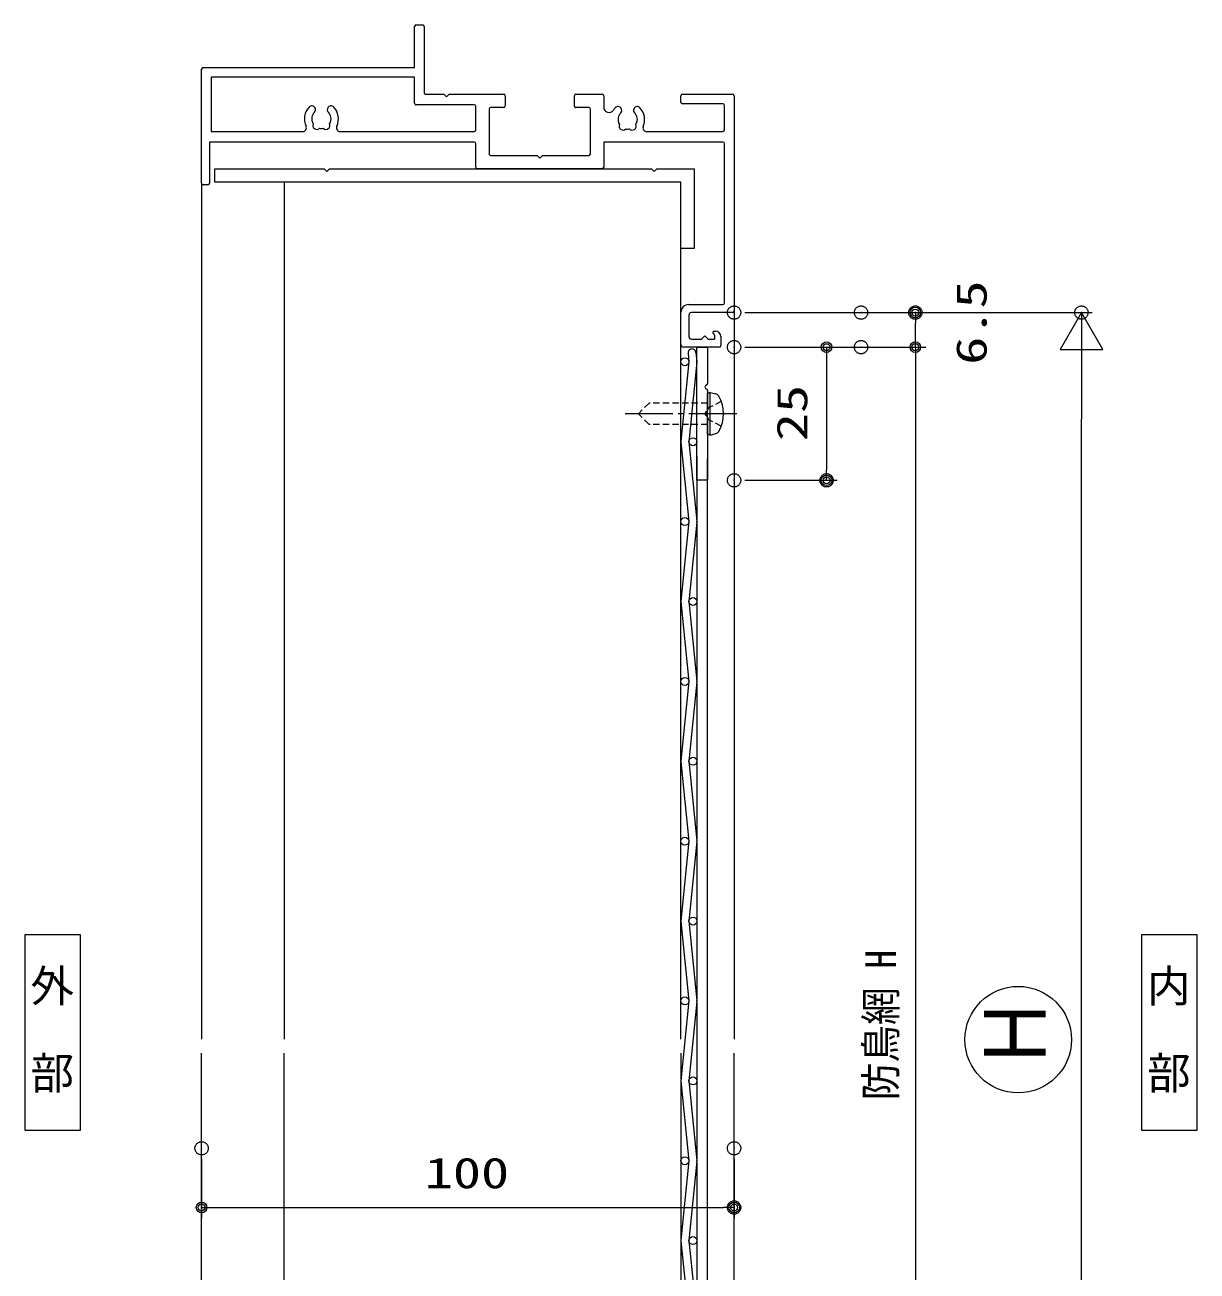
# Model space of a CAD drawing. Units: millimetres, scale not verified. Extents: x -1169 to 0, y -818 to 818.
# Drawn here: x -526.9 to -306.8, y -66.4 to 167.6 of the extents above; entities that cross this region are included whole.
import ezdxf
from ezdxf.enums import TextEntityAlignment as Align

# ---------------------------------------------------------------- set-up
doc = ezdxf.new("R2010")
doc.units = ezdxf.units.MM
doc.header["$LTSCALE"] = 5
doc.header["$PDMODE"] = 32
doc.header["$PDSIZE"] = 2.5
for name, pattern in [('CHAIN2', [12, 9, -1, 1, -1]), ('DASHED1', [1.8, 1.2, -0.6]), ('DASHED2', [3, 2, -1])]:
    doc.linetypes.add(name, pattern=pattern)
for name, color, linetype, lineweight in [('0-0_KATAZAI', 7, 'DASHED2', 9), ('0-1_0', 7, 'Continuous', 9), ('0-2__0-0_', 4, 'Continuous', 9), ('0-3_USERZ', 2, 'Continuous', 9), ('0-4_YSS_ZEN', 6, 'Continuous', 9), ('0-5_Defpoints', 7, 'DASHED2', 9), ('0-6_PARTS3', 134, 'Continuous', 9), ('0-7_USER1', 4, 'Continuous', 9), ('0-8__0-7_', 7, 'Continuous', 9), ('0-9_SUNPOU', 3, 'Continuous', 9), ('0-A__0-0_0-0', 2, 'Continuous', 9), ('0-B_SHAPE', 7, 'Continuous', 9)]:
    doc.layers.add(name, color=color, linetype=linetype, lineweight=lineweight)
doc.styles.add('@ＭＳ ゴシック', font='')
doc.styles.add('ＭＳ ゴシック', font='')
doc.styles.get('@ＭＳ ゴシック').set_extended_font_data('@MS Gothic')
doc.styles.get('ＭＳ ゴシック').set_extended_font_data('MS Gothic')

# ---------------------------------------------------------------- blocks, each defined once
blk = doc.blocks.new('WAKU-U')
at = {"layer": '0-1_0'}
for p, q in [((-148.52, 0), (53.5, 0)), ((-150.02, -48.5), (-150.02, -1.5)), ((-141.02, -10.5), (-141.02, -48.5)), ((-116.5, -9), (-139.52, -9)), ((-115, -82.08), (-115, -10.5)), ((46, -9), (-103.5, -9)), ((47.5, -42.5), (47.5, -10.5)), ((55, -1.5), (55, -40)), ((72.5, -18.75), (72.5, -17.5)), ((75.34, -18.89), (74.66, -19.61)), ((76.25, -18.5), (80, -18.5)), ((77.5, -12.5), (86, -12.5)), ((87.5, -14), (87.5, -47.5)), ((57.5, -42.5), (77.5, -42.5)), ((-142.52, -50), (-148.52, -50)), ((85, -50), (55, -50)), ((-136.59, -94), (-136.54, -94)), ((-136.59, -106), (-136.54, -106)), ((-150.02, -148.5), (-150.02, -123.99)), ((-148.52, -122.49), (-137.82, -122.49)), ((-80, -123.99), (-80, -241)), ((-137.52, -136.49), (-137.52, -148.5)), ((-94, -134.99), (-136.02, -134.99)), ((-92.5, -180), (-92.5, -136.49)), ((-139.02, -150), (-148.52, -150)), ((-92.5, -228.5), (-92.5, -184.99)), ((-150.02, -267.5), (-150.02, -216.5)), ((-148.52, -215), (-139.02, -215)), ((-137.52, -216.5), (-137.52, -228.5)), ((-136.02, -230), (-94, -230)), ((-140.02, -244), (-140.02, -298.5)), ((-116.5, -242.5), (-138.52, -242.5)), ((-115, -369.88), (-115, -244)), ((-105, -244), (-105, -317.5)), ((-81.5, -242.5), (-103.5, -242.5)), ((-150.02, -289.5), (-150.02, -272.49)), ((-213.52, -291), (-151.52, -291)), ((-215.02, -298.5), (-215.02, -292.5)), ((-137.24, -381.5), (-137.19, -381.5)), ((-125.87, -378.55), (-126.44, -378.29)), ((-137.24, -393.5), (-137.19, -393.5)), ((-66.5, -500), (-173.52, -500)), ((-65, -494), (-65, -498.5))]:
    blk.add_line(p, q, dxfattribs=at)
for points in [[(-105, -10.5), (-105, -122.49), (-81.5, -122.49)], [(80, -40), (80, -30.5), (77, -27.5), (80, -24.5), (80, -18.5)], [(-125.22, -91.05), (-125.79, -90.79), (-127.76, -91.14)], [(-175.02, -498.5), (-175.02, -300), (-213.52, -300)], [(-141.52, -300), (-166.02, -300), (-166.02, -491), (-115, -491), (-115, -405.12)], [(-105, -317.5), (-105, -492.5), (-66.5, -492.5)], [(-125.87, -378.55), (-126.44, -378.29), (-128.41, -378.64)]]:
    blk.add_lwpolyline(points, dxfattribs=at)
for centre, radius, start, end in [((-148.52, -1.5), 1.5, 90, 180), ((53.5, -1.5), 1.5, 360, 90), ((-139.52, -10.5), 1.5, 90, 180), ((-116.5, -10.5), 1.5, 0, 90), ((-103.5, -10.5), 1.5, 90, 180), ((46, -10.5), 1.5, 0, 90), ((77.5, -17.5), 5, 90, 180), ((73.75, -18.75), 1.25, 180, 316.39718), ((76.25, -19.75), 1.25, 90, 136.39718), ((86, -14), 1.5, 0, 90), ((55, -42.5), 7.5, 180, 270), ((57.5, -40), 2.5, 180, 270), ((77.5, -40), 2.5, 270, 0), ((-148.52, -48.5), 1.5, 180, 270), ((-142.52, -48.5), 1.5, 270, 0), ((85, -47.5), 2.5, 270, 0), ((-134.84, -90.97), 3.5, 133.7398, 240), ((-126.2, -100), 16, 66.74202, 133.7398), ((-134.84, -90.97), 3.5, 240, 313.7398), ((-126.2, -100), 9, 100, 133.7398), ((-126.2, -100), 9, 59.14685, 83.7398), ((-120.06, -95.7), 3.75, 315.95278, 114.04722), ((-118.5, -82.08), 3.5, 246.74202, 0), ((-120.06, -104.3), 3.75, 245.95278, 44.04722), ((-126.2, -100), 9, 349.14685, 10.85315), ((-134.84, -109.03), 3.5, 120, 226.2602), ((-137.82, -117.49), 5, 270, 56.39324), ((-126.2, -100), 16, 226.2602, 236.39324), ((-134.84, -109.03), 3.5, 46.2602, 120), ((-126.2, -100), 9, 226.2602, 260), ((-126.2, -100), 9, 260, 300.85315), ((-148.52, -123.99), 1.5, 90, 180), ((-81.5, -123.99), 1.5, 0, 90), ((-136.02, -136.49), 1.5, 90, 180), ((-94, -136.49), 1.5, 0, 90), ((-148.52, -148.5), 1.5, 180, 270), ((-139.02, -148.5), 1.5, 270, 0), ((-148.52, -216.5), 1.5, 90, 180), ((-139.02, -216.5), 1.5, 0, 90), ((-136.02, -228.5), 1.5, 180, 270), ((-94, -228.5), 1.5, 270, 0), ((-138.52, -244), 1.5, 90, 180), ((-116.5, -244), 1.5, 0, 90), ((-103.5, -244), 1.5, 90, 180), ((-81.5, -241), 1.5, 270, 0), ((-213.52, -292.5), 1.5, 90, 180), ((-151.52, -289.5), 1.5, 270, 0), ((-213.52, -298.5), 1.5, 180, 270), ((-141.52, -298.5), 1.5, 270, 360), ((-126.85, -387.5), 16, 64.64629, 133.7398), ((-118.5, -369.88), 3.5, 244.64629, 0), ((-135.49, -378.47), 3.5, 133.7398, 240), ((-135.49, -378.47), 3.5, 240, 313.7398), ((-126.85, -387.5), 9, 100, 133.7398), ((-126.85, -387.5), 9, 59.14685, 83.7398), ((-120.71, -383.2), 3.75, 315.95278, 114.04722), ((-126.85, -387.5), 9, 349.14685, 10.85315), ((-135.49, -396.53), 3.5, 120, 226.2602), ((-135.49, -396.53), 3.5, 46.2602, 120), ((-126.85, -387.5), 9, 226.2602, 260), ((-126.85, -387.5), 9, 260, 300.85315), ((-120.71, -391.8), 3.75, 245.95278, 44.04722), ((-126.85, -387.5), 16, 226.2602, 295.35371), ((-118.5, -405.12), 3.5, 360, 115.35371), ((-173.52, -498.5), 1.5, 180, 270), ((-66.5, -494), 1.5, 0, 90), ((-66.5, -498.5), 1.5, 270, 0)]:
    blk.add_arc(centre, radius, start, end, dxfattribs=at)
at = {"layer": '0-2__0-0_', "color": 7}
for points in [[(-92.5, -180), (-90, -182.49), (-92.5, -184.99)], [(-150.02, -267.5), (-147.52, -269.99), (-150.02, -272.49)]]:
    blk.add_lwpolyline(points, dxfattribs=at)
blk = doc.blocks.new('ALW1')
at = {"layer": '0-1_0'}
blk.add_line((0, 0), (-5, 0), dxfattribs=at)
blk.add_lwpolyline([(-1.732, -1), (0, 0), (-1.732, 1)], close=True, dxfattribs=at)
blk = doc.blocks.new('AT-UL')
at = {"layer": '0-0_KATAZAI', "linetype": 'Continuous'}
blk.add_lwpolyline([(0, -40), (2.5, -37.5), (0, -35), (0, 0), (75, 0), (75, -12.5), (12.5, -12.5), (12.5, -450), (0, -450), (0, -347.5), (2.5, -345), (0, -342.5), (0, -40), (2.5, -37.5), (0, -35)], dxfattribs=at)
blk = doc.blocks.new('GAIBU_H')
at = {"layer": '0-7_USER1'}
blk.add_lwpolyline([(-26.1, -91.6), (26.1, -91.6), (26.1, 91.6), (-26.1, 91.6)], close=True, dxfattribs=at)
at = {"layer": '0-7_USER1', "style": '@ＭＳ ゴシック'}
blk.add_text('外\u3000部', height=29.95, rotation=270, dxfattribs=at).set_placement((-24.93, 64.6), align=Align.BOTTOM_LEFT)
blk = doc.blocks.new('NAIBU_H')
at = {"layer": '0-7_USER1'}
blk.add_lwpolyline([(-26.1, -91.6), (26.1, -91.6), (26.1, 91.6), (-26.1, 91.6)], close=True, dxfattribs=at)
at = {"layer": '0-7_USER1', "style": '@ＭＳ ゴシック'}
blk.add_text('内\u3000部', height=29.95, rotation=270, dxfattribs=at).set_placement((-24.93, 64.6), align=Align.BOTTOM_LEFT)
blk = doc.blocks.new('U18')
at = {"layer": '0-6_PARTS3'}
for p, q in [((-2.5, 20), (-7.76, 18.6)), ((-2.5, 20), (-2.5, -20)), ((-2.5, 20), (0, 19.12)), ((0, 19.12), (0, -19.12)), ((-2.5, -20), (-7.76, -18.6)), ((-2.5, -20), (0, -19.12))]:
    blk.add_line(p, q, dxfattribs=at)
at = {"layer": '0-6_PARTS3', "linetype": 'CHAIN2'}
blk.add_line((-27.5, 0), (77.5, 0), dxfattribs=at)
at = {"layer": '0-6_PARTS3', "linetype": 'DASHED1'}
for p, q in [((0, 10), (55, 10)), ((55, 10), (65, 0)), ((55, -10), (65, 0)), ((0, -10), (55, -10))]:
    blk.add_line(p, q, dxfattribs=at)
for points in [[(-12.9, 11.5), (-1.31, 5.72), (1.73, 0)], [(-12.9, -11.5), (-1.31, -5.72), (1.73, 0)]]:
    blk.add_lwpolyline(points, dxfattribs=at)
at = {"layer": '0-6_PARTS3'}
for centre, radius, start, end in [((17.5, 0), 32.5, 149.41289, 210.58711), ((-6.6, 14.25), 4.5, 104.93766, 149.41289), ((-6.6, -14.25), 4.5, 210.58711, 255.06234)]:
    blk.add_arc(centre, radius, start, end, dxfattribs=at)
blk = doc.blocks.new('A$C4505272B')
at = {"layer": '0-A__0-0_0-0'}
for p, q in [((1165.49, 0), (104.97, 0)), ((4.99, -10.89), (13.38, -10.06)), ((14.12, -10.06), (88.75, -17.52)), ((88.75, -17.52), (163.38, -10.06)), ((102.48, -10), (1165.49, -10)), ((164.12, -10.06), (238.75, -17.52)), ((238.75, -17.52), (313.38, -10.06)), ((314.12, -10.06), (388.75, -17.52)), ((388.75, -17.52), (463.38, -10.06)), ((464.12, -10.06), (538.75, -17.52)), ((538.75, -17.52), (613.38, -10.06)), ((614.12, -10.06), (688.75, -17.52)), ((688.75, -17.52), (763.38, -10.06)), ((764.12, -10.06), (838.75, -17.52)), ((838.75, -17.52), (913.38, -10.06)), ((914.12, -10.06), (988.75, -17.52)), ((988.75, -17.52), (1063.38, -10.06)), ((1064.12, -10.06), (1138.75, -17.52)), ((1138.75, -17.52), (1213.38, -10.06)), ((1214.12, -10.06), (1284.44, -17.09)), ((5.73, -18.36), (14.12, -17.52)), ((13.75, -17.56), (88.38, -25.02)), ((89.12, -25.02), (163.75, -17.56)), ((163.75, -17.56), (238.38, -25.02)), ((389.12, -25.02), (463.75, -17.56)), ((463.75, -17.56), (538.38, -25.02)), ((839.12, -25.02), (913.75, -17.56)), ((913.75, -17.56), (988.38, -25.02))]:
    blk.add_line(p, q, dxfattribs=at)
for points in [[(239.12, -25.02), (313.75, -17.56), (388.38, -25.02)], [(539.12, -25.02), (613.75, -17.56), (688.38, -25.02)], [(689.12, -25.02), (763.75, -17.56), (838.38, -25.02)], [(989.12, -25.02), (1063.75, -17.56), (1138.38, -25.02)], [(1139.12, -25.02), (1213.75, -17.56), (1283.69, -24.55)]]:
    blk.add_lwpolyline(points, dxfattribs=at)
for centre in [(88.75, -13.75), (238.75, -13.75), (388.75, -13.75), (538.75, -13.75), (688.75, -13.75), (838.75, -13.75), (988.75, -13.75), (1138.75, -13.75), (13.75, -21.32), (163.75, -21.32), (313.75, -21.32), (463.75, -21.32), (613.75, -21.32), (763.75, -21.32), (913.75, -21.32), (1063.75, -21.32), (1213.75, -21.32)]:
    blk.add_circle(centre, 3.75, dxfattribs=at)
for centre, start, end in [((5.36, -14.63), 95.7106, 275.7106), ((13.75, -13.79), 84.2894, 95.7106), ((163.75, -13.79), 84.2894, 95.7106), ((313.75, -13.79), 84.2894, 95.7106), ((463.75, -13.79), 84.2894, 95.7106), ((613.75, -13.79), 84.2894, 95.7106), ((763.75, -13.79), 84.2894, 95.7106), ((913.75, -13.79), 84.2894, 95.7106), ((1063.75, -13.79), 84.2894, 95.7106), ((1213.75, -13.79), 84.2894, 95.7106), ((1284.07, -20.82), 264.2894, 84.2894), ((88.75, -21.29), 264.2894, 275.71059), ((238.75, -21.29), 264.2894, 275.71059), ((388.75, -21.29), 264.2894, 275.7106), ((538.75, -21.29), 264.2894, 275.71059), ((688.75, -21.29), 264.2894, 275.7106), ((838.75, -21.29), 264.2894, 275.7106), ((988.75, -21.29), 264.2894, 275.71059), ((1138.75, -21.29), 264.2894, 275.7106)]:
    blk.add_arc(centre, 3.75, start, end, dxfattribs=at)
at = {"layer": '0-B_SHAPE'}
for p, q in [((40.79, 0), (59.21, 0)), ((1249.7, 0), (1231.28, 0)), ((35.45, -0.65), (36.26, -1.85)), ((38.74, -1.85), (39.55, -0.65)), ((60.45, -0.65), (61.26, -1.85)), ((63.74, -1.85), (64.55, -0.65)), ((1226.75, -1.85), (1225.94, -0.65)), ((1230.05, -0.65), (1229.23, -1.85)), ((1251.75, -1.85), (1250.94, -0.65)), ((1255.05, -0.65), (1254.23, -1.85))]:
    blk.add_line(p, q, dxfattribs=at)
for points in [[(65.79, 0), (125, 0), (125, -10), (0, -10), (0, 0), (34.21, 0)], [(1224.7, 0), (1165.49, 0), (1165.49, -10), (1290.49, -10), (1290.49, 0), (1256.28, 0)]]:
    blk.add_lwpolyline(points, dxfattribs=at)
for centre, start, end in [((34.21, -1.5), 34.34408, 90), ((40.79, -1.5), 90, 145.65592), ((59.21, -1.5), 34.34408, 90), ((65.79, -1.5), 90, 145.65592), ((1224.7, -1.5), 34.34408, 90), ((1231.28, -1.5), 90, 145.65592), ((1249.7, -1.5), 34.34408, 90), ((1256.28, -1.5), 90, 145.65592), ((37.5, -1), 214.34408, 325.65592), ((62.5, -1), 214.34408, 325.65592), ((1227.99, -1), 214.34408, 325.65592), ((1252.99, -1), 214.34408, 325.65592)]:
    blk.add_arc(centre, 1.5, start, end, dxfattribs=at)
at = {"layer": '0-6_PARTS3', "rotation": 270}
for p in [(62.5, 0), (1227.99, 0)]:
    blk.add_blockref('U18', p, dxfattribs=at)
blk = doc.blocks.new('DOT1')
at = {"layer": '0-1_0'}
blk.add_line((0, 0), (-5, 0), dxfattribs=at)
for radius in [2.5, 1.62]:
    blk.add_circle((0, 0), radius, dxfattribs=at)

msp = doc.modelspace()

# ---------------------------------------------------------------- linework, layer by layer
at = {"layer": '0-3_USERZ', "color": 3}
for p, q in [((-493.713, 137.88), (-493.713, -22.867)), ((-393.713, 113.88), (-393.713, -22.867)), ((-367.882, 113.58), (-357.685, 113.58)), ((-359.685, 109.08), (-359.685, 111.58)), ((-391.713, 107.08), (-357.685, 107.08)), ((-391.713, 107.08), (-374.361, 107.08)), ((-367.882, 107.08), (-357.685, 107.08)), ((-376.361, 105.08), (-376.361, 84.08)), ((-359.685, 105.08), (-359.685, -149.019)), ((-391.713, 82.08), (-374.361, 82.08)), ((-493.713, -227.519), (-493.713, -25.461)), ((-393.713, -162.519), (-393.713, -25.461)), ((-493.713, -45.333), (-493.713, -56.449)), ((-393.713, -45.333), (-393.713, -56.449)), ((-491.713, -54.449), (-395.713, -54.449))]:
    msp.add_line(p, q, dxfattribs=at)
for points in [[(-403.713, -22.867), (-403.713, 138.08), (-478.213, 138.08), (-478.213, -22.867)], [(-403.713, -25.461), (-403.713, -195.019), (-478.213, -195.019), (-478.213, -25.461)]]:
    msp.add_lwpolyline(points, dxfattribs=at)
at = {"layer": '0-4_YSS_ZEN'}
for p, q in [((-391.713, 113.58), (-326.499, 113.58)), ((-328.499, -142.519), (-328.499, 93.58))]:
    msp.add_line(p, q, dxfattribs=at)
at = {"layer": '0-5_Defpoints'}
for p in [(-393.713, 113.58), (-369.882, 113.58), (-359.685, 113.58), (-328.499, 113.58), (-393.713, 107.08), (-369.882, 107.08), (-393.713, 82.08), (-376.361, 82.08), (-493.713, -43.333), (-393.713, -43.333), (-393.713, -54.449)]:
    msp.add_point(p, dxfattribs=at)
at = {"layer": '0-8__0-7_'}
msp.add_circle((-340.373, -22.932), 10, dxfattribs=at)

# ---------------------------------------------------------------- block references
at = {"layer": '0-0_KATAZAI', "xscale": 0.2, "yscale": 0.2, "rotation": 270}
msp.add_blockref('WAKU-U', (-393.713, 124.58), dxfattribs=at)
at = {"layer": '0-3_USERZ'}
for name, p, xscale, yscale, rotation in [('AT-UL', (-401.213, 140.58), 0.2, 0.2, 270), ('DOT1', (-359.685, 113.58), 0.4, 0.4, 90), ('DOT1', (-376.361, 107.08), 0.4, 0.4, 90), ('DOT1', (-359.685, 107.08), 0.4, 0.4, 270), ('DOT1', (-359.685, 107.08), 0.4, 0.4, 90), ('DOT1', (-376.361, 82.08), 0.4, 0.4, 270), ('DOT1', (-493.713, -54.449), 0.4, 0.4, 180)]:
    msp.add_blockref(name, p, dxfattribs=dict(at, xscale=xscale, yscale=yscale, rotation=rotation))
at = {"layer": '0-3_USERZ', "xscale": 0.4, "yscale": 0.4}
msp.add_blockref('DOT1', (-393.713, -54.449), dxfattribs=at)
at = {"layer": '0-4_YSS_ZEN', "xscale": 4, "yscale": 4, "rotation": 90}
msp.add_blockref('ALW1', (-328.499, 113.58), dxfattribs=at)
at = {"layer": '0-7_USER1', "xscale": 0.2, "yscale": 0.2}
for name, p in [('GAIBU_H', (-521.67, -21.592)), ('NAIBU_H', (-311.998, -21.592))]:
    msp.add_blockref(name, p, dxfattribs=at)
at = {"layer": '0-9_SUNPOU', "xscale": 0.2, "yscale": 0.2, "rotation": 270}
msp.add_blockref('A$C4505272B', (-398.698, 107.08), dxfattribs=at)

# ---------------------------------------------------------------- texts
at = {"layer": '0-3_USERZ', "color": 3, "style": 'ＭＳ ゴシック'}
for s, width, p in [('6.5', 1.35, (-344.56, 103.773)), ('25', 1.35, (-378.251, 89.437)), ('防鳥網 H', 0.9, (-361.575, -34.312))]:
    msp.add_text(s, height=5.755, rotation=90, dxfattribs=dict(at, width=width)).set_placement(p, align=Align.BOTTOM_LEFT)
at = {"layer": '0-3_USERZ', "color": 3, "style": 'ＭＳ ゴシック', "width": 1.35}
msp.add_text('100', height=5.755, dxfattribs=at).set_placement((-451.813, -52.559), align=Align.BOTTOM_LEFT)
at = {"layer": '0-8__0-7_', "style": 'ＭＳ ゴシック', "width": 0.9}
msp.add_text('Ｈ', height=11.55, rotation=90, dxfattribs=at).set_placement((-331.764, -28.778), align=Align.BOTTOM_LEFT)

doc.saveas('drawing.dxf')
